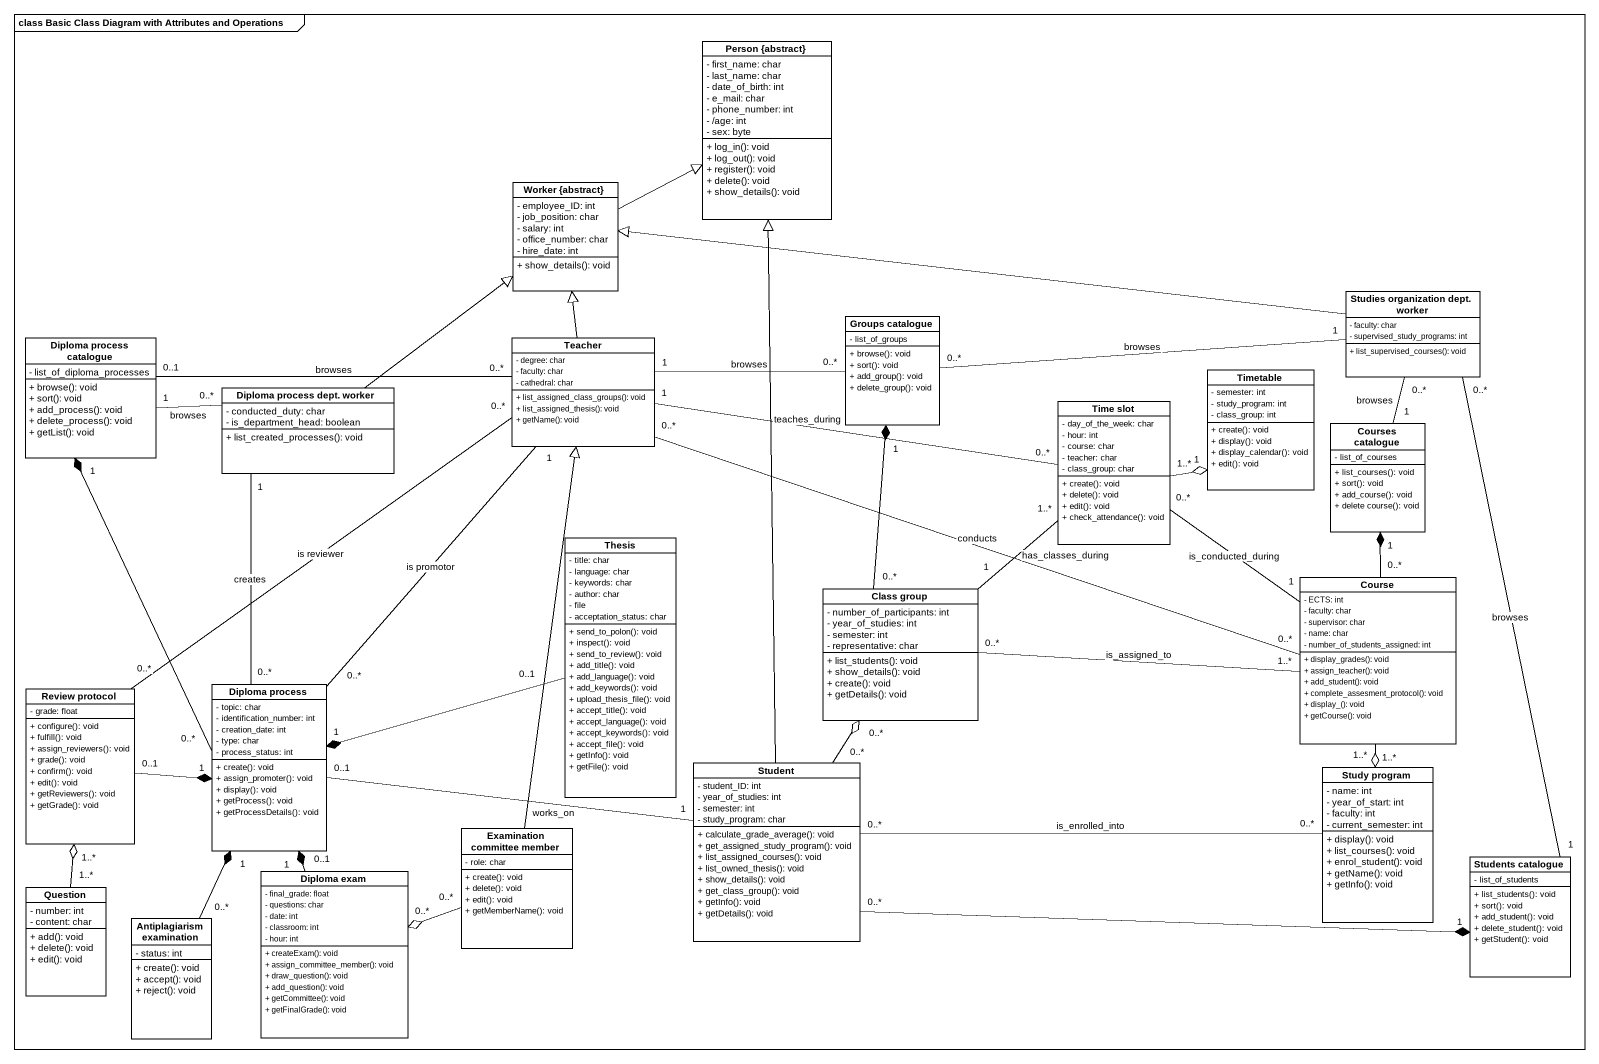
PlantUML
@startuml
mainframe class Basic Class Diagram with Attributes and Operations
hide circle
hide empty members
skinparam classAttributeIconSize 0
class "Person {abstract}" as Person_abstract {
  - first_name: char
  - last_name: char
  - date_of_birth: int
  - e_mail: char
  - phone_number: int
  - /age: int
  - sex: byte
  + log_in(): void
  + log_out(): void
  + register(): void
  + delete(): void
  + show_details(): void
}
class "Worker {abstract}" as Worker_abstract {
  - employee_ID: int
  - job_position: char
  - salary: int
  - office_number: char
  - hire_date: int
  + show_details(): void
}
class "Studies organization dept. worker" as Studies_organization_dept {
  - faculty: char
  - supervised_study_programs: int
  + list_supervised_courses(): void
}
class "Diploma process catalogue" as Diploma_process_catalogue {
  - list_of_diploma_processes
  + browse(): void
  + sort(): void
  + add_process(): void
  + delete_process(): void
  + getList(): void
}
class Teacher {
  - degree: char
  - faculty: char
  - cathedral: char
  + list_assigned_class_groups(): void
  + list_assigned_thesis(): void
  + getName(): void
}
class "Groups catalogue" as Groups_catalogue {
  - list_of_groups
  + browse(): void
  + sort(): void
  + add_group(): void
  + delete_group(): void
}
class "Diploma process dept. worker" as Diploma_process_dept_worker {
  - conducted_duty: char
  - is_department_head: boolean
  + list_created_processes(): void
}
class Timetable {
  - semester: int
  - study_program: int
  - class_group: int
  + create(): void
  + display(): void
  + display_calendar(): void
  + edit(): void
}
class "Time slot" as Time_slot {
  - day_of_the_week: char
  - hour: int
  - course: char
  - teacher: char
  - class_group: char
  + create(): void
  + delete(): void
  + edit(): void
  + check_attendance(): void
}
class "Courses catalogue" as Courses_catalogue {
  - list_of_courses
  + list_courses(): void
  + sort(): void
  + add_course(): void
  + delete course(): void
}
class Thesis {
  - title: char
  - language: char
  - keywords: char
  - author: char
  - file
  - acceptation_status: char
  + send_to_polon(): void
  + inspect(): void
  + send_to_review(): void
  + add_title(): void
  + add_language(): void
  + add_keywords(): void
  + upload_thesis_file(): void
  + accept_title(): void
  + accept_language(): void
  + accept_keywords(): void
  + accept_file(): void
  + getInfo(): void
  + getFile(): void
}
class "Class group" as Class_group {
  - number_of_participants: int
  - year_of_studies: int
  - semester: int
  - representative: char
  + list_students(): void
  + show_details(): void
  + create(): void
  + getDetails(): void
}
class Course {
  - ECTS: int
  - faculty: char
  - supervisor: char
  - name: char
  - number_of_students_assigned: int
  + display_grades(): void
  + assign_teacher(): void
  + add_student(): void
  + complete_assesment_protocol(): void
  + display_(): void
  + getCourse(): void
}
class "Review protocol" as Review_protocol {
  - grade: float
  + configure(): void
  + fulfill(): void
  + assign_reviewers(): void
  + grade(): void
  + confirm(): void
  + edit(): void
  + getReviewers(): void
  + getGrade(): void
}
class "Diploma process" as Diploma_process {
  - topic: char
  - identification_number: int
  - creation_date: int
  - type: char
  - process_status: int
  + create(): void
  + assign_promoter(): void
  + display(): void
  + getProcess(): void
  + getProcessDetails(): void
}
class Student {
  - student_ID: int
  - year_of_studies: int
  - semester: int
  - study_program: char
  + calculate_grade_average(): void
  + get_assigned_study_program(): void
  + list_assigned_courses(): void
  + list_owned_thesis(): void
  + show_details(): void
  + get_class_group(): void
  + getInfo(): void
  + getDetails(): void
}
class "Study program" as Study_program {
  - name: int
  - year_of_start: int
  - faculty: int
  - current_semester: int
  + display(): void
  + list_courses(): void
  + enrol_student(): void
  + getName(): void
  + getInfo(): void
}
class "Examination committee member" as Examination_committee_member {
  - role: char
  + create(): void
  + delete(): void
  + edit(): void
  + getMemberName(): void
}
class "Diploma exam" as Diploma_exam {
  - final_grade: float
  - questions: char
  - date: int
  - classroom: int
  - hour: int
  + createExam(): void
  + assign_committee_member(): void
  + draw_question(): void
  + add_question(): void
  + getCommittee(): void
  + getFinalGrade(): void
}
class "Students catalogue" as Students_catalogue {
  - list_of_students
  + list_students(): void
  + sort(): void
  + add_student(): void
  + delete_student(): void
  + getStudent(): void
}
class Question {
  - number: int
  - content: char
  + add(): void
  + delete(): void
  + edit(): void
}
class "Antiplagiarism examination" as Antiplagiarism_examination {
  - status: int
  + create(): void
  + accept(): void
  + reject(): void
}
Worker_abstract -right-|> Person_abstract
Studies_organization_dept -left-|> Worker_abstract
Studies_organization_dept "1" -left- "0..*" Groups_catalogue : browses
Studies_organization_dept "0..*" -- "1" Courses_catalogue : browses
Studies_organization_dept "0..*" -- "1" Students_catalogue : browses
Teacher -up-|> Worker_abstract
Teacher "0..*" -left- "0..1" Diploma_process_catalogue : browses
Teacher "1" -right- "0..*" Groups_catalogue : browses
Teacher "1" -right- "0..*" Time_slot : teaches_during
Teacher "0..*" -right- "0..*" Course : conducts
Teacher "0..*" -- "0..*" Review_protocol : is reviewer
Teacher "1" -- "0..*" Diploma_process : is promotor
Diploma_process_dept_worker -up-|> Worker_abstract
Diploma_process_dept_worker "0..*" -left- "1" Diploma_process_catalogue : browses
Diploma_process_dept_worker "1" -- "0..*" Diploma_process : creates
Time_slot "1..*" -right-o "1" Timetable
Time_slot "0..*" -- "1" Course : is_conducted_during
Thesis "0..1" -left-* "1" Diploma_process
Class_group "0..*" -up-* "1" Groups_catalogue
Class_group "1" -up- "1..*" Time_slot : has_classes_during
Class_group "0..*" -right- "1..*" Course : is_assigned_to
Course "0..*" -up-* "1" Courses_catalogue
Course "1..*" --o "1..*" Study_program
Review_protocol "0..1" -right-* "1" Diploma_process
Diploma_process "0..*" -up-* "1" Diploma_process_catalogue
Student -up-|> Person_abstract
Student "0..*" -up-o "0..*" Class_group
Student "1" -left- "0..1" Diploma_process : works_on
Student "0..*" -right- "0..*" Study_program : is_enrolled_into
Student "0..*" -right-* "1" Students_catalogue
Examination_committee_member -up-|> Teacher
Examination_committee_member "0..*" -left-o "0..*" Diploma_exam
Diploma_exam "0..1" -up-* "1" Diploma_process
Question "1..*" -up-o "1..*" Review_protocol
Antiplagiarism_examination "0..*" -up-* "1" Diploma_process
@enduml
